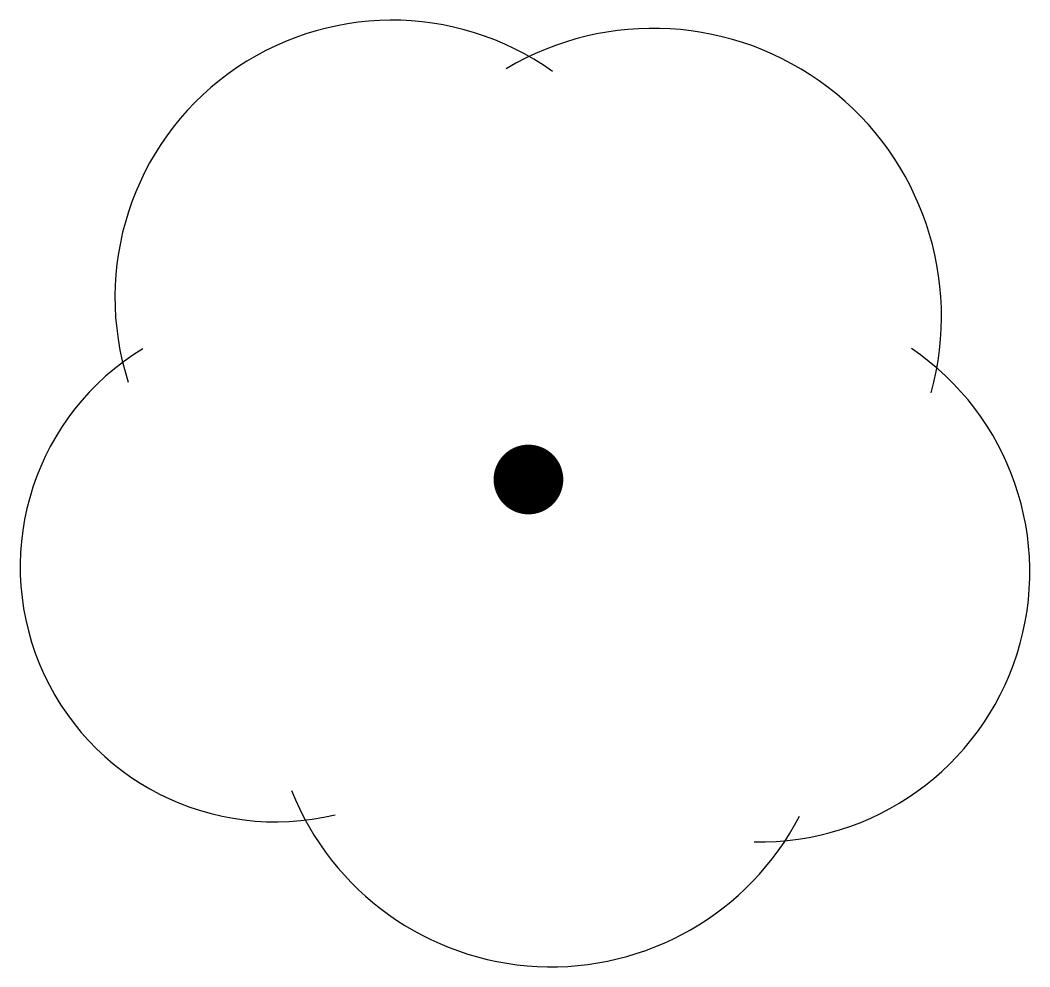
# Model space of a CAD drawing. Extents: x -0.98 to 0.97, y -0.94 to 0.89.
import ezdxf

# ---------------------------------------------------------------- set-up
doc = ezdxf.new("R2010")
doc.units = 0
doc.header["$LTSCALE"] = 0.01
doc.header["$MEASUREMENT"] = 0
doc.layers.get('0').update_dxf_attribs({"lineweight": 20})

msp = doc.modelspace()

# ---------------------------------------------------------------- linework, layer by layer
at = {"color": 0, "linetype": 'ByBlock', "lineweight": -2, "const_width": 0.0674}
msp.add_lwpolyline([(-0.0337, 0, 1), (0.0337, 0, 1)], format="xyb", close=True, dxfattribs=at)
at = {"color": 0, "linetype": 'ByBlock', "lineweight": -2}
for centre, radius, start, end in [((-0.2638, 0.3526), 0.5359, 54.5947, 197.8591), ((0.2415, 0.3154), 0.5573, 344.6147, 120.6799), ((-0.4896, -0.1688), 0.4933, 121.2702, 283.5723), ((0.4472, -0.1787), 0.5224, 268.8261, 55.84), ((0.0444, -0.4017), 0.5409, 201.6647, 332.5201)]:
    msp.add_arc(centre, radius, start, end, dxfattribs=at)

doc.saveas('drawing.dxf')
